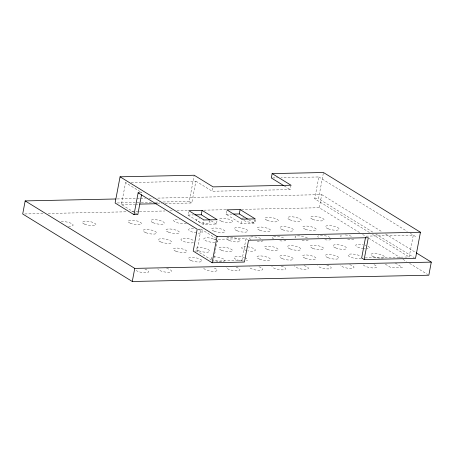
<?xml version="1.0" encoding="UTF-8"?>
<svg xmlns="http://www.w3.org/2000/svg" width="454" height="454" viewBox="0 0 454 454"><rect width="100%" height="100%" fill="white"/><g stroke="black" fill="none" stroke-linecap="round" stroke-linejoin="round"><path stroke-width="0.34" stroke-dasharray="2.27 1.7" d="M211.626 260.029L197.008 251.028L200.986 229.105L197.819 229.168M134.299 212.404L121.434 204.482L125.559 182.65L126.967 182.621M131.189 182.531L195.895 181.163L191.77 202.995L189.25 201.445L194.198 175.244M216.978 220.939L216.388 224.055L203.08 224.338L187.967 215.026L188.558 211.91M203.08 224.338L203.903 219.969M291.031 185.232L290.208 189.602L212.268 191.248L213.096 186.878M255.114 219.509L254.405 223.254L241.097 223.533L225.984 214.226L226.574 211.104M241.097 223.533L241.925 219.168M241.897 260.505L246.023 238.673L217.506 239.275L213.38 261.112L241.897 260.505L242.901 261.129M369.465 232.516L314.713 198.79L318.839 176.958L281.1 177.758M372.728 232.102L318.515 198.71L323.464 172.514M359.585 232.579L319.247 207.733L321.721 194.63L156.817 198.12M365.147 257.9L409.179 256.97L413.305 235.138L365.776 236.142L366.787 236.767M272.712 177.934L277.604 177.832M140.031 192.774L141.932 192.734L125.559 182.65M117.183 198.954L139.832 198.477M140.536 198.46L145.49 198.358M149.031 198.284L153.276 198.194M117.234 202.966L140.53 202.473M141.239 202.456L151.829 202.234M155.359 202.161L159.598 202.07M163.128 201.996L189.25 201.445M314.713 198.79L318.515 198.71M121.434 204.482L134.798 204.198M135.502 204.186L139.02 204.113M157.305 203.721L161.528 203.636M165.04 203.562L191.77 202.995M24.822 213.953L43.93 213.55M48.181 213.459L127.443 211.785M131.694 211.695L135.23 211.621M135.939 211.604L138.771 211.547M139.48 211.53L164.955 210.991M169.909 210.889L172.741 210.826M176.986 210.741L188.314 210.497M203.88 210.168L226.529 209.691M241.392 209.379L319.247 207.733M187.967 215.026L193.569 214.912M225.984 214.226L232.289 214.089M213.703 239.354L215.605 239.315M195.107 251.068L197.008 251.028M318.839 176.958L407.283 231.432M410.291 233.288L415.819 236.693M321.721 194.63L382.529 232.085M385.542 233.941L415.648 252.481M375.742 233.958L414.292 257.702M372.473 234.366L409.179 256.97M284.3 185.964L290.208 189.602M362.593 234.429L366.208 236.653M368.614 238.14L400.524 257.793M402.936 259.274L406.546 261.498M409.559 263.354L427.623 274.477M395.315 263.059L402.295 267.355L390.888 267.599L385.071 264.018M195.895 181.163L212.268 191.248M248.593 219.674L254.405 223.254M246.023 238.673L247.532 239.604M211.155 220.831L216.388 224.055M200.986 229.105L215.735 238.185M134.883 212.767L137.806 214.566M353.848 239.054A6.952 1.975 10.7 0 1 346.725 239.088M341.209 236.948A6.952 1.975 10.7 0 1 341.947 235.081M345.267 234.945A6.952 1.975 10.7 0 1 352.803 236.892M367.916 246.199A6.952 1.975 10.7 0 1 366.866 248.837M365.339 248.849A6.952 1.975 10.7 0 1 364.21 248.764M363.626 248.696A6.952 1.975 10.7 0 1 355.743 245.393A6.952 1.975 10.7 0 1 363.325 244.666M365.061 245.092A6.952 1.975 10.7 0 1 366.128 245.432M374.045 264.716A6.952 1.975 10.7 0 1 372.757 267.945A6.952 1.975 10.7 0 1 363.2 264.239M361.265 258.156A6.952 1.975 10.7 0 1 351.339 257.424A6.952 1.975 10.7 0 1 349.739 254.109A6.952 1.975 10.7 0 1 360.221 255.988M331.034 239.536A6.952 1.975 10.7 0 1 323.918 239.57M318.396 237.431A6.952 1.975 10.7 0 1 319.139 235.564M320.371 235.399A6.952 1.975 10.7 0 1 329.99 237.374M349.665 264.671A6.952 1.975 10.7 0 1 351.475 268.422A6.952 1.975 10.7 0 1 340.426 265.25M308.221 240.018A6.952 1.975 10.7 0 1 301.104 240.053M295.588 237.913A6.952 1.975 10.7 0 1 299.09 235.876A6.952 1.975 10.7 0 1 308.107 238.463M326.852 265.153A6.952 1.975 10.7 0 1 328.662 268.904A6.952 1.975 10.7 0 1 317.618 265.732M285.838 240.064A6.952 1.975 10.7 0 1 278.887 240.648M273.7 239.003A6.952 1.975 10.7 0 1 274.749 236.364A6.952 1.975 10.7 0 1 284.369 238.339M254.507 219.935A6.952 1.975 10.7 0 1 252.583 222.381A6.952 1.975 10.7 0 1 243.106 220.173M242.101 218.493A6.952 1.975 10.7 0 1 243.679 217.835M304.044 265.635A6.952 1.975 10.7 0 1 308.135 268.774A6.952 1.975 10.7 0 1 300.236 268.813A6.952 1.975 10.7 0 1 294.765 265.681M263.025 240.546A6.952 1.975 10.7 0 1 257.27 241.318M250.892 239.485A6.952 1.975 10.7 0 1 251.936 236.846A6.952 1.975 10.7 0 1 261.555 238.821M281.23 266.118A6.952 1.975 10.7 0 1 285.328 269.256A6.952 1.975 10.7 0 1 277.422 269.296A6.952 1.975 10.7 0 1 271.957 266.163M247.481 246.777A6.952 1.975 10.7 0 1 255.364 250.08A6.952 1.975 10.7 0 1 247.788 250.807M246.051 250.387A6.952 1.975 10.7 0 1 241.687 247.805A6.952 1.975 10.7 0 1 245.767 246.63M208.885 220.894A6.952 1.975 10.7 0 1 206.962 223.345A6.952 1.975 10.7 0 1 197.479 221.138A6.952 1.975 10.7 0 1 199.402 218.692M258.967 266.765A6.952 1.975 10.7 0 1 262.389 269.829A6.952 1.975 10.7 0 1 254.422 269.733A6.952 1.975 10.7 0 1 249.144 266.646M244.871 257.815A6.952 1.975 10.7 0 1 246.352 260.874M243.588 261.05A6.952 1.975 10.7 0 1 234.003 257.424A6.952 1.975 10.7 0 1 244.377 257.634M217.364 240.983A6.952 1.975 10.7 0 1 216.978 241.948M214.884 242.425A6.952 1.975 10.7 0 1 205.27 240.45A6.952 1.975 10.7 0 1 206.315 237.811A6.952 1.975 10.7 0 1 215.934 239.786M197.961 229.366A6.952 1.975 10.7 0 1 202.325 231.949A6.952 1.975 10.7 0 1 198.245 233.123M196.531 232.97A6.952 1.975 10.7 0 1 188.779 230.036A6.952 1.975 10.7 0 1 193.858 228.578M186.498 223.453A6.952 1.975 10.7 0 1 174.841 221.722A6.952 1.975 10.7 0 1 179.358 219.339M236.154 267.247A6.952 1.975 10.7 0 1 239.581 270.312A6.952 1.975 10.7 0 1 231.608 270.215A6.952 1.975 10.7 0 1 226.33 267.128M213.732 256.907A6.952 1.975 10.7 0 1 222.959 258.684A6.952 1.975 10.7 0 1 223.164 261.43A6.952 1.975 10.7 0 1 213.976 260.136M211.757 258.939A6.952 1.975 10.7 0 1 211.643 257.384M193.308 242.742A6.952 1.975 10.7 0 1 182.849 241.131A6.952 1.975 10.7 0 1 183.989 238.271A6.952 1.975 10.7 0 1 194.051 240.875M214.367 268.087A6.952 1.975 10.7 0 1 213.079 271.322A6.952 1.975 10.7 0 1 203.523 267.61M61.194 221.694A6.952 1.975 10.7 0 1 72.021 223.788A6.952 1.975 10.7 0 1 68.492 226.188M166.641 268.382A6.952 1.975 10.7 0 1 171.442 271.481A6.952 1.975 10.7 0 1 164.325 271.912A6.952 1.975 10.7 0 1 157.873 268.91M144.94 269.182A6.952 1.975 10.7 0 1 147.017 272.672A6.952 1.975 10.7 0 1 136.189 270.573M312.71 219.327A6.952 1.975 10.7 0 0 323.946 220.167A6.952 1.975 10.7 0 0 315.065 216.325A6.952 1.975 10.7 0 0 312.71 219.327M328.31 228.833A6.952 1.975 10.7 0 0 339.155 229.31A6.952 1.975 10.7 0 0 329.593 225.598A6.952 1.975 10.7 0 0 328.31 228.833M373.653 256.76A6.952 1.975 10.7 0 0 384.498 257.236A6.952 1.975 10.7 0 0 374.936 253.525A6.952 1.975 10.7 0 0 373.653 256.76M335.727 247.935A6.952 1.975 10.7 0 0 346.572 248.412A6.952 1.975 10.7 0 0 337.016 244.7A6.952 1.975 10.7 0 0 335.727 247.935M305.502 229.315A6.952 1.975 10.7 0 0 316.342 229.792A6.952 1.975 10.7 0 0 306.785 226.081A6.952 1.975 10.7 0 0 305.502 229.315M289.896 219.81A6.952 1.975 10.7 0 0 301.133 220.65A6.952 1.975 10.7 0 0 292.257 216.808A6.952 1.975 10.7 0 0 289.896 219.81M328.032 257.724A6.952 1.975 10.7 0 0 338.877 258.201A6.952 1.975 10.7 0 0 329.315 254.49A6.952 1.975 10.7 0 0 328.032 257.724M312.919 248.417A6.952 1.975 10.7 0 0 323.759 248.894A6.952 1.975 10.7 0 0 314.202 245.183A6.952 1.975 10.7 0 0 312.919 248.417M282.689 229.798A6.952 1.975 10.7 0 0 293.534 230.274A6.952 1.975 10.7 0 0 283.971 226.563A6.952 1.975 10.7 0 0 282.689 229.798M267.088 220.286A6.952 1.975 10.7 0 0 278.319 221.132A6.952 1.975 10.7 0 0 269.443 217.29A6.952 1.975 10.7 0 0 267.088 220.286M305.224 258.207A6.952 1.975 10.7 0 0 316.063 258.684A6.952 1.975 10.7 0 0 306.507 254.972A6.952 1.975 10.7 0 0 305.224 258.207M290.106 248.9A6.952 1.975 10.7 0 0 300.951 249.377A6.952 1.975 10.7 0 0 291.389 245.665A6.952 1.975 10.7 0 0 290.106 248.9M259.881 230.28A6.952 1.975 10.7 0 0 270.72 230.757A6.952 1.975 10.7 0 0 261.163 227.045A6.952 1.975 10.7 0 0 259.881 230.28M282.411 258.689A6.952 1.975 10.7 0 0 293.256 259.166A6.952 1.975 10.7 0 0 283.693 255.454A6.952 1.975 10.7 0 0 282.411 258.689M267.298 249.382A6.952 1.975 10.7 0 0 278.137 249.859A6.952 1.975 10.7 0 0 268.581 246.147A6.952 1.975 10.7 0 0 267.298 249.382M237.067 230.763A6.952 1.975 10.7 0 0 247.912 231.239A6.952 1.975 10.7 0 0 238.35 227.528A6.952 1.975 10.7 0 0 237.067 230.763M221.467 221.251A6.952 1.975 10.7 0 0 232.698 222.097A6.952 1.975 10.7 0 0 223.822 218.255A6.952 1.975 10.7 0 0 221.467 221.251M259.597 259.172A6.952 1.975 10.7 0 0 270.442 259.648A6.952 1.975 10.7 0 0 260.885 255.937A6.952 1.975 10.7 0 0 259.597 259.172M229.372 240.552A6.952 1.975 10.7 0 0 240.211 241.029A6.952 1.975 10.7 0 0 230.655 237.323A6.952 1.975 10.7 0 0 229.372 240.552M214.254 231.245A6.952 1.975 10.7 0 0 225.099 231.722A6.952 1.975 10.7 0 0 215.542 228.01A6.952 1.975 10.7 0 0 214.254 231.245M221.671 250.341A6.952 1.975 10.7 0 0 232.516 250.818A6.952 1.975 10.7 0 0 222.959 247.112A6.952 1.975 10.7 0 0 221.671 250.341M198.863 250.824A6.952 1.975 10.7 0 0 209.708 251.3A6.952 1.975 10.7 0 0 200.146 247.595A6.952 1.975 10.7 0 0 198.863 250.824M168.633 232.21A6.952 1.975 10.7 0 0 179.478 232.686A6.952 1.975 10.7 0 0 169.915 228.975A6.952 1.975 10.7 0 0 168.633 232.21M153.032 222.698A6.952 1.975 10.7 0 0 164.263 223.544A6.952 1.975 10.7 0 0 155.387 219.702A6.952 1.975 10.7 0 0 153.032 222.698M191.168 260.619A6.952 1.975 10.7 0 0 202.007 261.095A6.952 1.975 10.7 0 0 192.451 257.384A6.952 1.975 10.7 0 0 191.168 260.619M176.05 251.306A6.952 1.975 10.7 0 0 186.895 251.783A6.952 1.975 10.7 0 0 177.332 248.077A6.952 1.975 10.7 0 0 176.05 251.306M160.937 241.999A6.952 1.975 10.7 0 0 171.782 242.476A6.952 1.975 10.7 0 0 162.22 238.764A6.952 1.975 10.7 0 0 160.937 241.999M145.825 232.692A6.952 1.975 10.7 0 0 156.664 233.169A6.952 1.975 10.7 0 0 147.107 229.457A6.952 1.975 10.7 0 0 145.825 232.692M130.219 223.181A6.952 1.975 10.7 0 0 141.455 224.021A6.952 1.975 10.7 0 0 132.574 220.184A6.952 1.975 10.7 0 0 130.219 223.181M84.597 224.145A6.952 1.975 10.7 0 0 95.834 224.985A6.952 1.975 10.7 0 0 86.952 221.149A6.952 1.975 10.7 0 0 84.597 224.145"/><path stroke-width="0.68" d="M115.764 198.983L25.174 200.901L22.7 213.999L132.279 281.486L428.826 275.22L431.3 262.123L416.25 252.85M283.71 185.601L271.316 177.962L272.139 173.598L291.031 185.232L213.096 186.878L194.198 175.244L120.066 176.81L115.112 203.012L134.009 214.646L137.806 214.566L141.546 194.777M134.009 214.646L138.13 192.814L139.401 192.785M132.279 281.486L134.753 268.388L25.174 200.901M209.992 220.116L201.27 214.748L202.098 210.378L188.79 210.662L203.903 219.969L217.211 219.691L202.098 210.378M272.139 173.598L323.464 172.514L420.449 232.244L415.495 258.445L364.17 259.529L368.296 237.697L248.542 240.228L244.417 262.06L212.097 262.741L217.046 236.54L120.066 176.81M247.43 218.959L239.292 213.942L240.115 209.578L226.807 209.856L241.925 219.168L255.227 218.885L240.115 209.578M365.521 237.51L361.651 257.974L364.17 259.529M139.724 204.096L156.602 203.738M194.97 214.878L201.27 214.748M233.685 214.061L239.292 213.942M217.046 236.54L420.449 232.244M134.753 268.388L431.3 262.123M138.13 192.814L197.184 229.185L193.205 251.107L212.097 262.741"/></g></svg>
